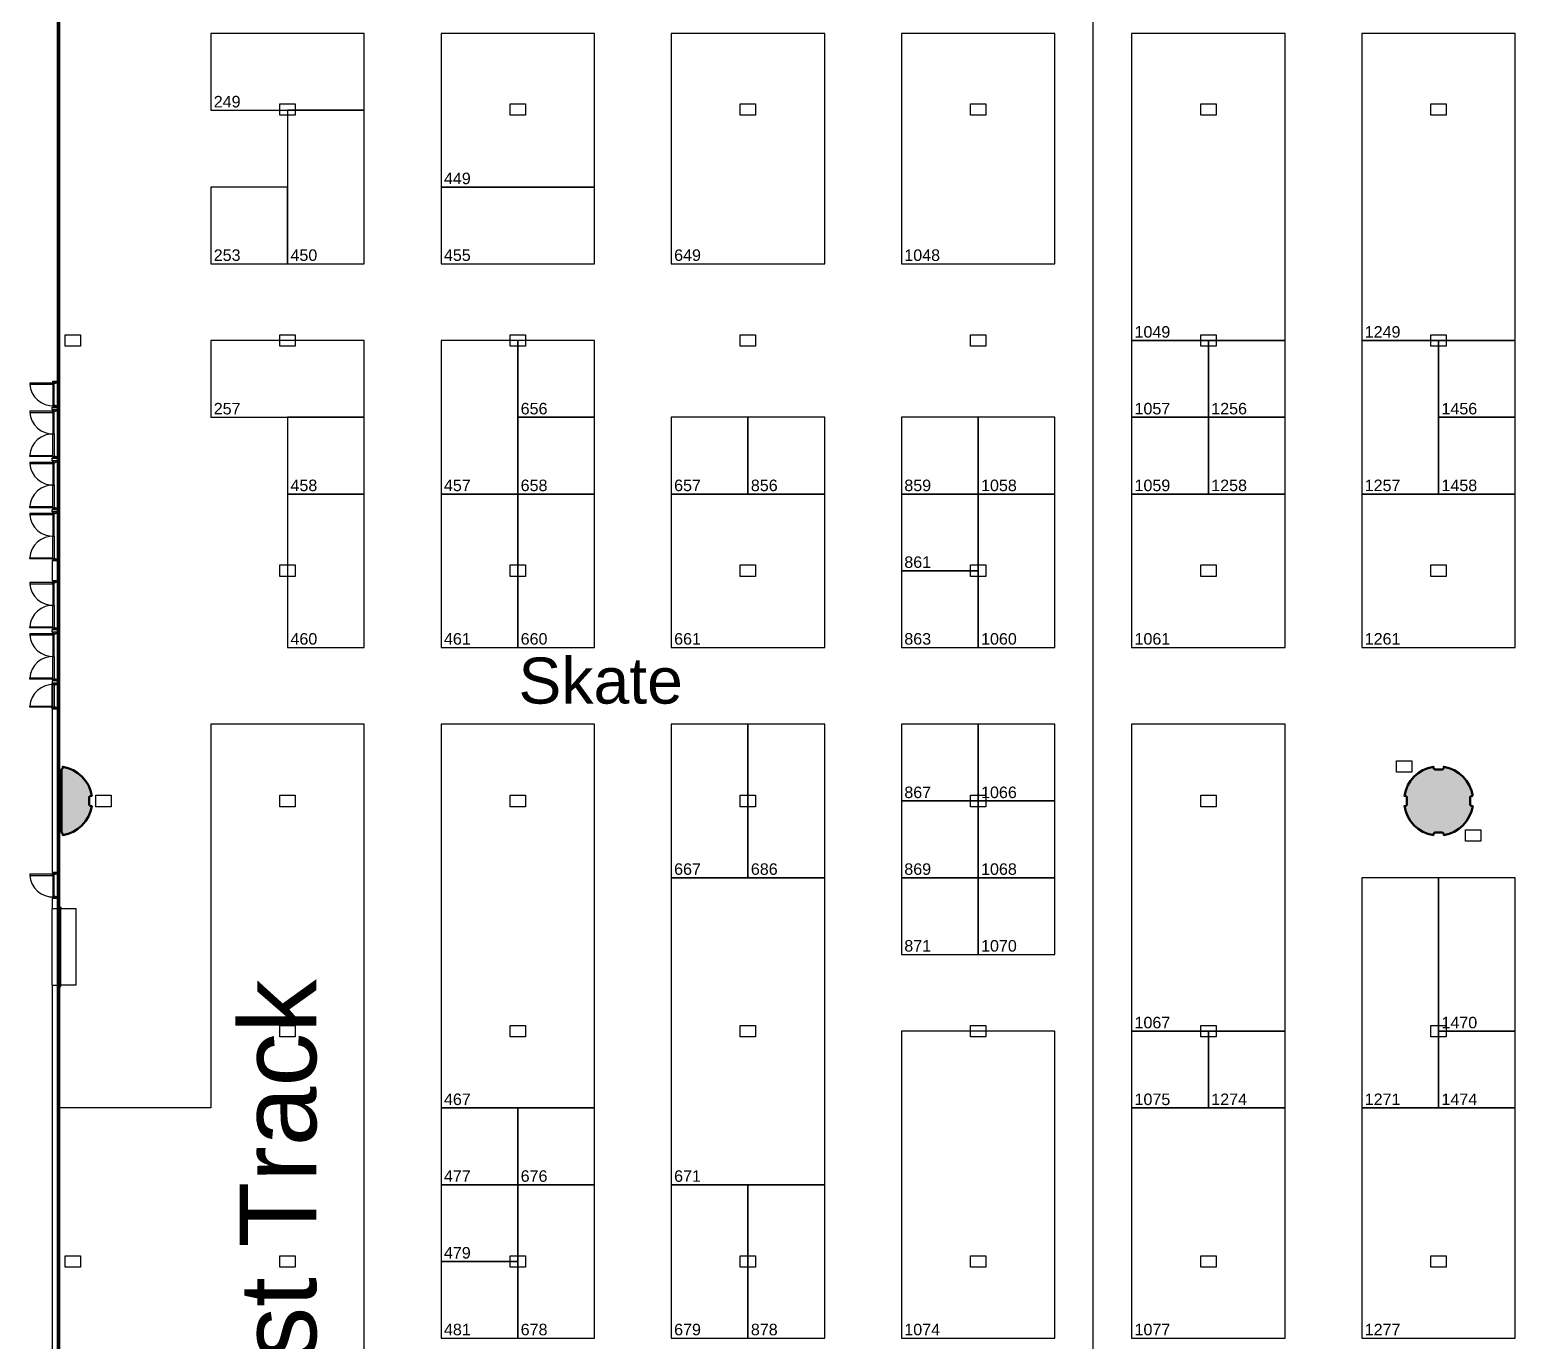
# Model space of a CAD drawing. Extents: x -2543 to 6312, y -522 to 14878.
# Drawn here: x -283 to 2040, y 1075 to 3126 of the extents above; entities that cross this region are included whole.
import ezdxf

# ---------------------------------------------------------------- set-up
doc = ezdxf.new("R2010")
doc.units = 0
doc.header["$LTSCALE"] = 5000
doc.header["$PDSIZE"] = 1
for name, color, linetype in [('BoothNumber', 7, 'Continuous'), ('BoothOutLine', 7, 'Continuous'), ('DRAWINGLAYER', 7, 'Continuous'), ('show_xref', 7, 'Continuous')]:
    doc.layers.add(name, color=color, linetype=linetype)
doc.layers.add('OCCC Phase V$0$2020sc01$0$L01-west$0$S-CONC-COLS', color=7, linetype='Continuous', lineweight=50)
doc.layers.add('OCCC Phase V$0$2020sc01$0$L01-west$0$S-CONC-SHAD', color=253, linetype='Continuous', lineweight=20)
doc.styles.add('Arial&EBMS', font='Arial', dxfattribs={"height": 1})
doc.styles.add('Arial&EBMS&B', font='Arial', dxfattribs={"height": 1})

# ---------------------------------------------------------------- blocks, each defined once
blk = doc.blocks.new('OCCC Phase V$0$2020sc01$0$L01-west$0$c9')
at = {"layer": 'OCCC Phase V$0$2020sc01$0$L01-west$0$S-CONC-SHAD'}
h = blk.add_hatch(color=256, dxfattribs=at)
edge = h.paths.add_edge_path()
edge.add_arc((0, 0), 54, 8.5196, 81.4804)
edge.add_line((8, 53.4), (8, 51.4))
edge.add_line((8, 51.4), (6, 49.4))
edge.add_line((6, 49.4), (-6, 49.4))
edge.add_line((-6, 49.4), (-8, 51.4))
edge.add_line((-8, 51.4), (-8, 53.4))
edge.add_arc((0, 0), 54, 98.5196, 171.4804)
edge.add_line((-53.4, 8), (-51.4, 8))
edge.add_line((-51.4, 8), (-49.4, 6))
edge.add_line((-49.4, 6), (-49.4, -6))
edge.add_line((-49.4, -6), (-51.4, -8))
edge.add_line((-51.4, -8), (-53.4, -8))
edge.add_arc((0, 0), 54, 188.5196, 261.4804)
edge.add_line((-8, -53.4), (-8, -51.4))
edge.add_line((-8, -51.4), (-6, -49.4))
edge.add_line((-6, -49.4), (6, -49.4))
edge.add_line((6, -49.4), (8, -51.4))
edge.add_line((8, -51.4), (8, -53.4))
edge.add_arc((0, 0), 54, 278.5196, 351.4804)
edge.add_line((53.4, -8), (51.4, -8))
edge.add_line((51.4, -8), (49.4, -6))
edge.add_line((49.4, -6), (49.4, 6))
edge.add_line((49.4, 6), (51.4, 8))
edge.add_line((51.4, 8), (53.4, 8))
at = {"layer": 'OCCC Phase V$0$2020sc01$0$L01-west$0$S-CONC-COLS'}
blk.add_lwpolyline([(53.4, 8), (51.4, 8), (49.4, 6), (49.4, -6), (51.4, -8), (53.4, -8, -0.329561), (8, -53.4), (8, -51.4), (6, -49.4), (-6, -49.4), (-8, -51.4), (-8, -53.4, -0.329561), (-53.4, -8), (-51.4, -8), (-49.4, -6), (-49.4, 6), (-51.4, 8), (-53.4, 8, -0.329561), (-8, 53.4), (-8, 51.4), (-6, 49.4), (6, 49.4), (8, 51.4), (8, 53.4, -0.329561)], format="xyb", close=True, dxfattribs=at)
blk = doc.blocks.new('OCCC Phase V$0$2020sc01$0$L01-west$0$c9h')
at = {"layer": 'OCCC Phase V$0$2020sc01$0$L01-west$0$S-CONC-SHAD'}
h = blk.add_hatch(color=256, dxfattribs=at)
edge = h.paths.add_edge_path()
edge.add_line((6, -49.4), (8, -51.4))
edge.add_line((8, -51.4), (8, -53.4))
edge.add_arc((0, 0), 54, 278.5196, 351.4804)
edge.add_line((53.4, -8), (51.4, -8))
edge.add_line((51.4, -8), (49.4, -6))
edge.add_line((49.4, -6), (49.4, 6))
edge.add_line((49.4, 6), (51.4, 8))
edge.add_line((51.4, 8), (53.4, 8))
edge.add_arc((0, 0), 54, 8.5196, 81.4804)
edge.add_line((8, 53.4), (8, 51.4))
edge.add_line((8, 51.4), (6, 49.4))
edge.add_line((6, 49.4), (6, -49.4))
at = {"layer": 'Defpoints'}
blk.add_point((25, 0), dxfattribs=at)
at = {"layer": 'OCCC Phase V$0$2020sc01$0$L01-west$0$S-CONC-COLS'}
blk.add_lwpolyline([(6, -49.4), (8, -51.4), (8, -53.4, 0.329561), (53.4, -8), (51.4, -8), (49.4, -6), (49.4, 6), (51.4, 8), (53.4, 8, 0.329561), (8, 53.4), (8, 51.4), (6, 49.4)], format="xyb", close=True, dxfattribs=at)
blk = doc.blocks.new('FACILITY_X0000198')
at = {"layer": 'show_xref', "color": 0}
for p, q in [((-240, -236), (-240, 12716)), ((-238, -238), (-238, 12718)), ((-236, -236), (-236, 12716)), ((-240, 3060), (-240, 3001)), ((-240, 2999), (-240, 2576)), ((108, 2992.2), (108, 3010.2)), ((108, 3010.2), (132, 3010.2)), ((132, 3010.2), (132, 2992.2)), ((468, 2992.2), (468, 3010.2)), ((468, 3010.2), (492, 3010.2)), ((492, 3010.2), (492, 2992.2)), ((828, 2992.2), (828, 3010.2)), ((828, 3010.2), (852, 3010.2)), ((852, 3010.2), (852, 2992.2)), ((1188, 2992.2), (1188, 3010.2)), ((1188, 3010.2), (1212, 3010.2)), ((1212, 3010.2), (1212, 2992.2)), ((1548, 2992.2), (1548, 3010.2)), ((1548, 3010.2), (1572, 3010.2)), ((1572, 3010.2), (1572, 2992.2)), ((1908, 2992.2), (1908, 3010.2)), ((1908, 3010.2), (1932, 3010.2)), ((1932, 3010.2), (1932, 2992.2)), ((132, 2992.2), (108, 2992.2)), ((132, 2992.2), (132, 2992.2)), ((492, 2992.2), (468, 2992.2)), ((492, 2992.2), (492, 2992.2)), ((852, 2992.2), (828, 2992.2)), ((852, 2992.2), (852, 2992.2)), ((1212, 2992.2), (1188, 2992.2)), ((1212, 2992.2), (1212, 2992.2)), ((1572, 2992.2), (1548, 2992.2)), ((1572, 2992.2), (1572, 2992.2)), ((1932, 2992.2), (1908, 2992.2)), ((1932, 2992.2), (1932, 2992.2)), ((-228, 2631), (-228, 2649)), ((-228, 2649), (-204, 2649)), ((-204, 2649), (-204, 2631)), ((108, 2631), (108, 2649)), ((108, 2649), (132, 2649)), ((132, 2649), (132, 2631)), ((468, 2631), (468, 2649)), ((468, 2649), (492, 2649)), ((492, 2649), (492, 2631)), ((828, 2631), (828, 2649)), ((828, 2649), (852, 2649)), ((852, 2649), (852, 2631)), ((1188, 2631), (1188, 2649)), ((1188, 2649), (1212, 2649)), ((1212, 2649), (1212, 2631)), ((1548, 2631), (1548, 2649)), ((1548, 2649), (1572, 2649)), ((1572, 2649), (1572, 2631)), ((1908, 2631), (1908, 2649)), ((1908, 2649), (1932, 2649)), ((1932, 2649), (1932, 2631)), ((-204, 2631), (-228, 2631)), ((-204, 2631), (-204, 2631)), ((132, 2631), (108, 2631)), ((132, 2631), (132, 2631)), ((492, 2631), (468, 2631)), ((492, 2631), (492, 2631)), ((852, 2631), (828, 2631)), ((852, 2631), (852, 2631)), ((1212, 2631), (1188, 2631)), ((1212, 2631), (1212, 2631)), ((1572, 2631), (1548, 2631)), ((1572, 2631), (1572, 2631)), ((1932, 2631), (1908, 2631)), ((1932, 2631), (1932, 2631)), ((-248, 2576), (-240, 2576)), ((-241.6, 2576), (-246.4, 2576)), ((-246.4, 2576), (-246.4, 2575.9)), ((-241.6, 2575.9), (-241.6, 2576)), ((-248, 2536), (-240, 2536)), ((-248, 2532), (-248, 2536)), ((-246.4, 2536), (-246.4, 2536.1)), ((-241.6, 2536), (-246.4, 2536)), ((-241.6, 2536.1), (-241.6, 2536)), ((-240, 2536), (-240, 2532)), ((-240, 2532), (-248, 2532)), ((-241.6, 2532), (-246.4, 2532)), ((-246.4, 2532), (-246.4, 2531.9)), ((-241.6, 2531.9), (-241.6, 2532)), ((-248, 2456), (-240, 2456)), ((-248, 2452), (-248, 2456)), ((-240, 2452), (-248, 2452)), ((-246.4, 2456), (-246.4, 2456.1)), ((-241.6, 2456), (-246.4, 2456)), ((-246.4, 2452), (-246.4, 2451.9)), ((-241.6, 2452), (-246.4, 2452)), ((-241.6, 2456.1), (-241.6, 2456)), ((-241.6, 2451.9), (-241.6, 2452)), ((-240, 2456), (-240, 2452)), ((-248, 2376), (-240, 2376)), ((-248, 2372), (-248, 2376)), ((-240, 2372), (-248, 2372)), ((-246.4, 2376), (-246.4, 2376.1)), ((-241.6, 2376), (-246.4, 2376)), ((-241.6, 2372), (-246.4, 2372)), ((-246.4, 2372), (-246.4, 2371.9)), ((-241.6, 2376.1), (-241.6, 2376)), ((-241.6, 2371.9), (-241.6, 2372)), ((-240, 2376), (-240, 2372)), ((-248, 2296), (-248, 2264)), ((-248, 2296), (-240, 2296)), ((-246.4, 2296), (-246.4, 2296.1)), ((-241.6, 2296), (-246.4, 2296)), ((-241.6, 2296.1), (-241.6, 2296)), ((-240, 2296), (-240, 2264)), ((108, 2271), (108, 2289)), ((108, 2289), (132, 2289)), ((132, 2289), (132, 2271)), ((468, 2271), (468, 2289)), ((468, 2289), (492, 2289)), ((492, 2289), (492, 2271)), ((828, 2271), (828, 2289)), ((828, 2289), (852, 2289)), ((852, 2289), (852, 2271)), ((1188, 2271), (1188, 2289)), ((1188, 2289), (1212, 2289)), ((1212, 2289), (1212, 2271)), ((1548, 2271), (1548, 2289)), ((1548, 2289), (1572, 2289)), ((1572, 2289), (1572, 2271)), ((1908, 2271), (1908, 2289)), ((1908, 2289), (1932, 2289)), ((1932, 2289), (1932, 2271)), ((-248, 2264), (-240, 2264)), ((-246.4, 2264), (-246.4, 2263.9)), ((-241.6, 2264), (-246.4, 2264)), ((-241.6, 2263.9), (-241.6, 2264)), ((132, 2271), (108, 2271)), ((132, 2271), (132, 2271)), ((492, 2271), (468, 2271)), ((492, 2271), (492, 2271)), ((852, 2271), (828, 2271)), ((852, 2271), (852, 2271)), ((1212, 2271), (1188, 2271)), ((1212, 2271), (1212, 2271)), ((1572, 2271), (1548, 2271)), ((1572, 2271), (1572, 2271)), ((1932, 2271), (1908, 2271)), ((1932, 2271), (1932, 2271)), ((-248, 2188), (-240, 2188)), ((-248, 2184), (-248, 2188)), ((-240, 2184), (-248, 2184)), ((-246.4, 2188), (-246.4, 2188.1)), ((-241.6, 2188), (-246.4, 2188)), ((-241.6, 2184), (-246.4, 2184)), ((-246.4, 2184), (-246.4, 2183.9)), ((-241.6, 2188.1), (-241.6, 2188)), ((-241.6, 2183.9), (-241.6, 2184)), ((-240, 2188), (-240, 2184)), ((-240, 2108), (-248, 2108)), ((-248, 2108), (-248, 2104)), ((-248, 2104), (-240, 2104)), ((-248, 2064), (-248, 2104)), ((-248, 2104), (-240, 2104)), ((-246.4, 2108), (-246.4, 2108.1)), ((-241.6, 2108), (-246.4, 2108)), ((-246.4, 2104), (-246.4, 2103.9)), ((-241.6, 2104), (-246.4, 2104)), ((-246.4, 2104), (-246.4, 2103.9)), ((-241.6, 2104), (-246.4, 2104)), ((-241.6, 2108.1), (-241.6, 2108)), ((-241.6, 2103.9), (-241.6, 2104)), ((-241.6, 2103.9), (-241.6, 2104)), ((-240, 2104), (-240, 2108)), ((-248, 2064), (-248, 1808)), ((-248, 2064), (-240, 2064)), ((-248, 2064), (-240, 2064)), ((-246.4, 2064), (-246.4, 2064.1)), ((-246.4, 2064), (-246.4, 2064.1)), ((-241.6, 2064), (-246.4, 2064)), ((-241.6, 2064), (-246.4, 2064)), ((-241.6, 2064.1), (-241.6, 2064)), ((-241.6, 2064.1), (-241.6, 2064)), ((-240, 2064), (-240, 1808)), ((1854, 1965), (1854, 1983)), ((1854, 1983), (1878, 1983)), ((1878, 1983), (1878, 1965)), ((1878, 1965), (1854, 1965)), ((1878, 1965), (1878, 1965)), ((-180, 1911), (-180, 1929)), ((-180, 1929), (-156, 1929)), ((-156, 1929), (-156, 1911)), ((108, 1911), (108, 1929)), ((108, 1929), (132, 1929)), ((132, 1929), (132, 1911)), ((468, 1911), (468, 1929)), ((468, 1929), (492, 1929)), ((492, 1929), (492, 1911)), ((828, 1911), (828, 1929)), ((828, 1929), (852, 1929)), ((852, 1929), (852, 1911)), ((1188, 1911), (1188, 1929)), ((1188, 1929), (1212, 1929)), ((1212, 1929), (1212, 1911)), ((1548, 1911), (1548, 1929)), ((1548, 1929), (1572, 1929)), ((1572, 1929), (1572, 1911)), ((-156, 1911), (-180, 1911)), ((-156, 1911), (-156, 1911)), ((132, 1911), (108, 1911)), ((132, 1911), (132, 1911)), ((492, 1911), (468, 1911)), ((492, 1911), (492, 1911)), ((852, 1911), (828, 1911)), ((852, 1911), (852, 1911)), ((1212, 1911), (1188, 1911)), ((1212, 1911), (1212, 1911)), ((1572, 1911), (1548, 1911)), ((1572, 1911), (1572, 1911)), ((1962, 1857), (1962, 1875)), ((1962, 1875), (1986, 1875)), ((1986, 1875), (1986, 1857)), ((1986, 1857), (1962, 1857)), ((1986, 1857), (1986, 1857)), ((-248, 1808), (-240, 1808)), ((-241.6, 1808), (-246.4, 1808)), ((-246.4, 1808), (-246.4, 1807.9)), ((-241.6, 1807.9), (-241.6, 1808)), ((-248, 1768), (-248, 1752)), ((-248, 1768), (-240, 1768)), ((-246.4, 1768), (-246.4, 1768.1)), ((-241.6, 1768), (-246.4, 1768)), ((-241.6, 1768.1), (-241.6, 1768)), ((-240, 1768), (-240, 1752)), ((-248, 1752), (-240, 1752)), ((-248, 1632), (-248, 1752)), ((-240, 1753.2), (-240, 1757.2)), ((-240, 1757.2), (-239.8, 1757.2)), ((-237, 1753.2), (-240, 1753.2)), ((-240, 1752), (-240, 1632)), ((-239.6, 1757.1), (-239.6, 1753.9)), ((-239.5, 1754), (-239.5, 1754.1)), ((-239.5, 1754.1), (-234.6, 1754.1)), ((-239.5, 1753.8), (-239.5, 1753.9)), ((-239.5, 1753.9), (-236.6, 1753.9)), ((-235.1, 1753.9), (-239.4, 1753.9)), ((-239.4, 1753.6), (-237.1, 1753.6)), ((-237.1, 1753.6), (-239.4, 1753.6)), ((-237, 1753.5), (-237, 1753.2)), ((-236.9, 1752.1), (-236.9, 1753.4)), ((-236.6, 1752), (-236.8, 1752)), ((-236.6, 1753.9), (-236.6, 1752)), ((-236.5, 1632), (-236.5, 1752)), ((-236.5, 1752), (-235, 1752)), ((-235, 1752), (-211, 1752)), ((-235, 1752), (-235, 1632)), ((-234.9, 1752.4), (-234.9, 1753.6)), ((-234.6, 1752.2), (-234.8, 1752.2)), ((-234.6, 1754.1), (-234.6, 1752.2)), ((-211, 1752), (-211, 1632)), ((-248, 1632), (-248, -236)), ((-248, 1632), (-240, 1632)), ((-240, 1632), (-240, -236)), ((-237, 1630.8), (-240, 1630.8)), ((-240, 1630.8), (-240, 1626.8)), ((-240, 1626.8), (-239.8, 1626.8)), ((-239.6, 1626.9), (-239.6, 1630.1)), ((-239.5, 1630.2), (-239.5, 1630.1)), ((-239.5, 1630.1), (-236.6, 1630.1)), ((-239.5, 1630), (-239.5, 1629.9)), ((-239.5, 1629.9), (-234.6, 1629.9)), ((-237.1, 1630.4), (-239.4, 1630.4)), ((-239.4, 1630.4), (-237.1, 1630.4)), ((-235.1, 1630.1), (-239.4, 1630.1)), ((-237, 1630.5), (-237, 1630.8)), ((-236.9, 1631.9), (-236.9, 1630.6)), ((-236.6, 1632), (-236.8, 1632)), ((-236.6, 1630.1), (-236.6, 1632)), ((-235, 1632), (-236.5, 1632)), ((-211, 1632), (-235, 1632)), ((-234.9, 1631.6), (-234.9, 1630.4)), ((-234.6, 1631.8), (-234.8, 1631.8)), ((-234.6, 1629.9), (-234.6, 1631.8)), ((108, 1551), (108, 1569)), ((108, 1569), (132, 1569)), ((132, 1569), (132, 1551)), ((468, 1551), (468, 1569)), ((468, 1569), (492, 1569)), ((492, 1569), (492, 1551)), ((828, 1551), (828, 1569)), ((828, 1569), (852, 1569)), ((852, 1569), (852, 1551)), ((1188, 1551), (1188, 1569)), ((1188, 1569), (1212, 1569)), ((1212, 1569), (1212, 1551)), ((1548, 1551), (1548, 1569)), ((1548, 1569), (1572, 1569)), ((1572, 1569), (1572, 1551)), ((1908, 1551), (1908, 1569)), ((1908, 1569), (1932, 1569)), ((1932, 1569), (1932, 1551)), ((132, 1551), (108, 1551)), ((132, 1551), (132, 1551)), ((492, 1551), (468, 1551)), ((492, 1551), (492, 1551)), ((852, 1551), (828, 1551)), ((852, 1551), (852, 1551)), ((1212, 1551), (1188, 1551)), ((1212, 1551), (1212, 1551)), ((1572, 1551), (1548, 1551)), ((1572, 1551), (1572, 1551)), ((1932, 1551), (1908, 1551)), ((1932, 1551), (1932, 1551)), ((-228, 1191), (-228, 1209)), ((-228, 1209), (-204, 1209)), ((-204, 1209), (-204, 1191)), ((108, 1191), (108, 1209)), ((108, 1209), (132, 1209)), ((132, 1209), (132, 1191)), ((468, 1191), (468, 1209)), ((468, 1209), (492, 1209)), ((492, 1209), (492, 1191)), ((828, 1191), (828, 1209)), ((828, 1209), (852, 1209)), ((852, 1209), (852, 1191)), ((1188, 1191), (1188, 1209)), ((1188, 1209), (1212, 1209)), ((1212, 1209), (1212, 1191)), ((1548, 1191), (1548, 1209)), ((1548, 1209), (1572, 1209)), ((1572, 1209), (1572, 1191)), ((1908, 1191), (1908, 1209)), ((1908, 1209), (1932, 1209)), ((1932, 1209), (1932, 1191)), ((-204, 1191), (-228, 1191)), ((-204, 1191), (-204, 1191)), ((132, 1191), (108, 1191)), ((132, 1191), (132, 1191)), ((492, 1191), (468, 1191)), ((492, 1191), (492, 1191)), ((852, 1191), (828, 1191)), ((852, 1191), (852, 1191)), ((1212, 1191), (1188, 1191)), ((1212, 1191), (1212, 1191)), ((1572, 1191), (1548, 1191)), ((1572, 1191), (1572, 1191)), ((1932, 1191), (1908, 1191)), ((1932, 1191), (1932, 1191))]:
    blk.add_line(p, q, dxfattribs=at)
for points in [[(-283.3, 2571.7), (-247.4, 2571.7), (-247.4, 2573.5), (-283.3, 2573.5)], [(-245.1, 2538.1), (-245.1, 2573.9), (-246.9, 2573.9), (-246.9, 2538.1)], [(-283.3, 2527.7), (-247.4, 2527.7), (-247.4, 2529.5), (-283.3, 2529.5)], [(-245.1, 2494.1), (-245.1, 2529.9), (-246.9, 2529.9), (-246.9, 2494.1)], [(-245.1, 2493.9), (-245.1, 2458.1), (-246.9, 2458.1), (-246.9, 2493.9)], [(-283.3, 2460.3), (-247.4, 2460.3), (-247.4, 2458.5), (-283.3, 2458.5)], [(-283.3, 2447.7), (-247.4, 2447.7), (-247.4, 2449.5), (-283.3, 2449.5)], [(-245.1, 2414.1), (-245.1, 2449.9), (-246.9, 2449.9), (-246.9, 2414.1)], [(-245.1, 2413.9), (-245.1, 2378.1), (-246.9, 2378.1), (-246.9, 2413.9)], [(-283.3, 2380.3), (-247.4, 2380.3), (-247.4, 2378.5), (-283.3, 2378.5)], [(-245.1, 2334.1), (-245.1, 2369.9), (-246.9, 2369.9), (-246.9, 2334.1)], [(-283.3, 2367.7), (-247.4, 2367.7), (-247.4, 2369.5), (-283.3, 2369.5)], [(-245.1, 2333.9), (-245.1, 2298.1), (-246.9, 2298.1), (-246.9, 2333.9)], [(-283.3, 2300.3), (-247.4, 2300.3), (-247.4, 2298.5), (-283.3, 2298.5)], [(-283.3, 2259.7), (-247.4, 2259.7), (-247.4, 2261.5), (-283.3, 2261.5)], [(-245.1, 2226.1), (-245.1, 2261.9), (-246.9, 2261.9), (-246.9, 2226.1)], [(-245.1, 2225.9), (-245.1, 2190.1), (-246.9, 2190.1), (-246.9, 2225.9)], [(-283.3, 2192.3), (-247.4, 2192.3), (-247.4, 2190.5), (-283.3, 2190.5)], [(-283.3, 2179.7), (-247.4, 2179.7), (-247.4, 2181.5), (-283.3, 2181.5)], [(-245.1, 2146.1), (-245.1, 2181.9), (-246.9, 2181.9), (-246.9, 2146.1)], [(-245.1, 2145.9), (-245.1, 2110.1), (-246.9, 2110.1), (-246.9, 2145.9)], [(-283.3, 2112.3), (-247.4, 2112.3), (-247.4, 2110.5), (-283.3, 2110.5)], [(-245.1, 2101.9), (-245.1, 2066.1), (-246.9, 2066.1), (-246.9, 2101.9)], [(-245.1, 2101.9), (-245.1, 2066.1), (-246.9, 2066.1), (-246.9, 2101.9)], [(-283.3, 2068.3), (-247.4, 2068.3), (-247.4, 2066.5), (-283.3, 2066.5)], [(-283.3, 2068.3), (-247.4, 2068.3), (-247.4, 2066.5), (-283.3, 2066.5)], [(-283.3, 1803.7), (-247.4, 1803.7), (-247.4, 1805.5), (-283.3, 1805.5)], [(-245.1, 1770.1), (-245.1, 1805.9), (-246.9, 1805.9), (-246.9, 1770.1)]]:
    blk.add_lwpolyline(points, close=True, dxfattribs=at)
for points in [[(-241.2, 2575.9, -0.414214), (-241.1, 2575.8), (-241.1, 2574.1, -0.414214), (-241.2, 2574), (-243.1, 2574), (-243.1, 2573.5, -0.414214), (-243.2, 2573.4), (-244.8, 2573.4, -0.414214), (-244.9, 2573.5), (-244.9, 2574), (-246.8, 2574, -0.414214), (-246.9, 2574.1), (-246.9, 2575.8, -0.414214), (-246.8, 2575.9), (-246.4, 2575.9), (-246.4, 2575.8), (-246.8, 2575.8), (-246.8, 2574.1), (-244.8, 2574.1), (-244.8, 2573.5), (-243.2, 2573.5), (-243.2, 2574.1), (-241.2, 2574.1), (-241.2, 2575.8), (-241.6, 2575.8), (-241.6, 2575.9)], [(-241.2, 2536.1, 0.414214), (-241.1, 2536.2), (-241.1, 2537.9, 0.414214), (-241.2, 2538), (-243.1, 2538), (-243.1, 2538.5, 0.414214), (-243.2, 2538.6), (-244.8, 2538.6, 0.414214), (-244.9, 2538.5), (-244.9, 2538), (-246.8, 2538, 0.414214), (-246.9, 2537.9), (-246.9, 2536.2, 0.414214), (-246.8, 2536.1), (-246.4, 2536.1), (-246.4, 2536.2), (-246.8, 2536.2), (-246.8, 2537.9), (-244.8, 2537.9), (-244.8, 2538.5), (-243.2, 2538.5), (-243.2, 2537.9), (-241.2, 2537.9), (-241.2, 2536.2), (-241.6, 2536.2), (-241.6, 2536.1)], [(-241.2, 2531.9, -0.414214), (-241.1, 2531.8), (-241.1, 2530.1, -0.414214), (-241.2, 2530), (-243.1, 2530), (-243.1, 2529.5, -0.414214), (-243.2, 2529.4), (-244.8, 2529.4, -0.414214), (-244.9, 2529.5), (-244.9, 2530), (-246.8, 2530, -0.414214), (-246.9, 2530.1), (-246.9, 2531.8, -0.414214), (-246.8, 2531.9), (-246.4, 2531.9), (-246.4, 2531.8), (-246.8, 2531.8), (-246.8, 2530.1), (-244.8, 2530.1), (-244.8, 2529.5), (-243.2, 2529.5), (-243.2, 2530.1), (-241.2, 2530.1), (-241.2, 2531.8), (-241.6, 2531.8), (-241.6, 2531.9)], [(-241.2, 2456.1, 0.414214), (-241.1, 2456.2), (-241.1, 2457.9, 0.414214), (-241.2, 2458), (-243.1, 2458), (-243.1, 2458.5, 0.414214), (-243.2, 2458.6), (-244.8, 2458.6, 0.414214), (-244.9, 2458.5), (-244.9, 2458), (-246.8, 2458, 0.414214), (-246.9, 2457.9), (-246.9, 2456.2, 0.414214), (-246.8, 2456.1), (-246.4, 2456.1), (-246.4, 2456.2), (-246.8, 2456.2), (-246.8, 2457.9), (-244.8, 2457.9), (-244.8, 2458.5), (-243.2, 2458.5), (-243.2, 2457.9), (-241.2, 2457.9), (-241.2, 2456.2), (-241.6, 2456.2), (-241.6, 2456.1)], [(-241.2, 2451.9, -0.414214), (-241.1, 2451.8), (-241.1, 2450.1, -0.414214), (-241.2, 2450), (-243.1, 2450), (-243.1, 2449.5, -0.414214), (-243.2, 2449.4), (-244.8, 2449.4, -0.414214), (-244.9, 2449.5), (-244.9, 2450), (-246.8, 2450, -0.414214), (-246.9, 2450.1), (-246.9, 2451.8, -0.414214), (-246.8, 2451.9), (-246.4, 2451.9), (-246.4, 2451.8), (-246.8, 2451.8), (-246.8, 2450.1), (-244.8, 2450.1), (-244.8, 2449.5), (-243.2, 2449.5), (-243.2, 2450.1), (-241.2, 2450.1), (-241.2, 2451.8), (-241.6, 2451.8), (-241.6, 2451.9)], [(-241.2, 2376.1, 0.414214), (-241.1, 2376.2), (-241.1, 2377.9, 0.414214), (-241.2, 2378), (-243.1, 2378), (-243.1, 2378.5, 0.414214), (-243.2, 2378.6), (-244.8, 2378.6, 0.414214), (-244.9, 2378.5), (-244.9, 2378), (-246.8, 2378, 0.414214), (-246.9, 2377.9), (-246.9, 2376.2, 0.414214), (-246.8, 2376.1), (-246.4, 2376.1), (-246.4, 2376.2), (-246.8, 2376.2), (-246.8, 2377.9), (-244.8, 2377.9), (-244.8, 2378.5), (-243.2, 2378.5), (-243.2, 2377.9), (-241.2, 2377.9), (-241.2, 2376.2), (-241.6, 2376.2), (-241.6, 2376.1)], [(-241.2, 2371.9, -0.414214), (-241.1, 2371.8), (-241.1, 2370.1, -0.414214), (-241.2, 2370), (-243.1, 2370), (-243.1, 2369.5, -0.414214), (-243.2, 2369.4), (-244.8, 2369.4, -0.414214), (-244.9, 2369.5), (-244.9, 2370), (-246.8, 2370, -0.414214), (-246.9, 2370.1), (-246.9, 2371.8, -0.414214), (-246.8, 2371.9), (-246.4, 2371.9), (-246.4, 2371.8), (-246.8, 2371.8), (-246.8, 2370.1), (-244.8, 2370.1), (-244.8, 2369.5), (-243.2, 2369.5), (-243.2, 2370.1), (-241.2, 2370.1), (-241.2, 2371.8), (-241.6, 2371.8), (-241.6, 2371.9)], [(-241.2, 2296.1, 0.414214), (-241.1, 2296.2), (-241.1, 2297.9, 0.414214), (-241.2, 2298), (-243.1, 2298), (-243.1, 2298.5, 0.414214), (-243.2, 2298.6), (-244.8, 2298.6, 0.414214), (-244.9, 2298.5), (-244.9, 2298), (-246.8, 2298, 0.414214), (-246.9, 2297.9), (-246.9, 2296.2, 0.414214), (-246.8, 2296.1), (-246.4, 2296.1), (-246.4, 2296.2), (-246.8, 2296.2), (-246.8, 2297.9), (-244.8, 2297.9), (-244.8, 2298.5), (-243.2, 2298.5), (-243.2, 2297.9), (-241.2, 2297.9), (-241.2, 2296.2), (-241.6, 2296.2), (-241.6, 2296.1)], [(-241.2, 2263.9, -0.414214), (-241.1, 2263.8), (-241.1, 2262.1, -0.414214), (-241.2, 2262), (-243.1, 2262), (-243.1, 2261.5, -0.414214), (-243.2, 2261.4), (-244.8, 2261.4, -0.414214), (-244.9, 2261.5), (-244.9, 2262), (-246.8, 2262, -0.414214), (-246.9, 2262.1), (-246.9, 2263.8, -0.414214), (-246.8, 2263.9), (-246.4, 2263.9), (-246.4, 2263.8), (-246.8, 2263.8), (-246.8, 2262.1), (-244.8, 2262.1), (-244.8, 2261.5), (-243.2, 2261.5), (-243.2, 2262.1), (-241.2, 2262.1), (-241.2, 2263.8), (-241.6, 2263.8), (-241.6, 2263.9)], [(-241.2, 2188.1, 0.414214), (-241.1, 2188.2), (-241.1, 2189.9, 0.414214), (-241.2, 2190), (-243.1, 2190), (-243.1, 2190.5, 0.414214), (-243.2, 2190.6), (-244.8, 2190.6, 0.414214), (-244.9, 2190.5), (-244.9, 2190), (-246.8, 2190, 0.414214), (-246.9, 2189.9), (-246.9, 2188.2, 0.414214), (-246.8, 2188.1), (-246.4, 2188.1), (-246.4, 2188.2), (-246.8, 2188.2), (-246.8, 2189.9), (-244.8, 2189.9), (-244.8, 2190.5), (-243.2, 2190.5), (-243.2, 2189.9), (-241.2, 2189.9), (-241.2, 2188.2), (-241.6, 2188.2), (-241.6, 2188.1)], [(-241.2, 2183.9, -0.414214), (-241.1, 2183.8), (-241.1, 2182.1, -0.414214), (-241.2, 2182), (-243.1, 2182), (-243.1, 2181.5, -0.414214), (-243.2, 2181.4), (-244.8, 2181.4, -0.414214), (-244.9, 2181.5), (-244.9, 2182), (-246.8, 2182, -0.414214), (-246.9, 2182.1), (-246.9, 2183.8, -0.414214), (-246.8, 2183.9), (-246.4, 2183.9), (-246.4, 2183.8), (-246.8, 2183.8), (-246.8, 2182.1), (-244.8, 2182.1), (-244.8, 2181.5), (-243.2, 2181.5), (-243.2, 2182.1), (-241.2, 2182.1), (-241.2, 2183.8), (-241.6, 2183.8), (-241.6, 2183.9)], [(-241.2, 2108.1, 0.414214), (-241.1, 2108.2), (-241.1, 2109.9, 0.414214), (-241.2, 2110), (-243.1, 2110), (-243.1, 2110.5, 0.414214), (-243.2, 2110.6), (-244.8, 2110.6, 0.414214), (-244.9, 2110.5), (-244.9, 2110), (-246.8, 2110, 0.414214), (-246.9, 2109.9), (-246.9, 2108.2, 0.414214), (-246.8, 2108.1), (-246.4, 2108.1), (-246.4, 2108.2), (-246.8, 2108.2), (-246.8, 2109.9), (-244.8, 2109.9), (-244.8, 2110.5), (-243.2, 2110.5), (-243.2, 2109.9), (-241.2, 2109.9), (-241.2, 2108.2), (-241.6, 2108.2), (-241.6, 2108.1)], [(-241.2, 2103.9, -0.414214), (-241.1, 2103.8), (-241.1, 2102.1, -0.414214), (-241.2, 2102), (-243.1, 2102), (-243.1, 2101.5, -0.414214), (-243.2, 2101.4), (-244.8, 2101.4, -0.414214), (-244.9, 2101.5), (-244.9, 2102), (-246.8, 2102, -0.414214), (-246.9, 2102.1), (-246.9, 2103.8, -0.414214), (-246.8, 2103.9), (-246.4, 2103.9), (-246.4, 2103.8), (-246.8, 2103.8), (-246.8, 2102.1), (-244.8, 2102.1), (-244.8, 2101.5), (-243.2, 2101.5), (-243.2, 2102.1), (-241.2, 2102.1), (-241.2, 2103.8), (-241.6, 2103.8), (-241.6, 2103.9)], [(-241.2, 2103.9, -0.414214), (-241.1, 2103.8), (-241.1, 2102.1, -0.414214), (-241.2, 2102), (-243.1, 2102), (-243.1, 2101.5, -0.414214), (-243.2, 2101.4), (-244.8, 2101.4, -0.414214), (-244.9, 2101.5), (-244.9, 2102), (-246.8, 2102, -0.414214), (-246.9, 2102.1), (-246.9, 2103.8, -0.414214), (-246.8, 2103.9), (-246.4, 2103.9), (-246.4, 2103.8), (-246.8, 2103.8), (-246.8, 2102.1), (-244.8, 2102.1), (-244.8, 2101.5), (-243.2, 2101.5), (-243.2, 2102.1), (-241.2, 2102.1), (-241.2, 2103.8), (-241.6, 2103.8), (-241.6, 2103.9)], [(-241.2, 2064.1, 0.414214), (-241.1, 2064.2), (-241.1, 2065.9, 0.414214), (-241.2, 2066), (-243.1, 2066), (-243.1, 2066.5, 0.414214), (-243.2, 2066.6), (-244.8, 2066.6, 0.414214), (-244.9, 2066.5), (-244.9, 2066), (-246.8, 2066, 0.414214), (-246.9, 2065.9), (-246.9, 2064.2, 0.414214), (-246.8, 2064.1), (-246.4, 2064.1), (-246.4, 2064.2), (-246.8, 2064.2), (-246.8, 2065.9), (-244.8, 2065.9), (-244.8, 2066.5), (-243.2, 2066.5), (-243.2, 2065.9), (-241.2, 2065.9), (-241.2, 2064.2), (-241.6, 2064.2), (-241.6, 2064.1)], [(-241.2, 2064.1, 0.414214), (-241.1, 2064.2), (-241.1, 2065.9, 0.414214), (-241.2, 2066), (-243.1, 2066), (-243.1, 2066.5, 0.414214), (-243.2, 2066.6), (-244.8, 2066.6, 0.414214), (-244.9, 2066.5), (-244.9, 2066), (-246.8, 2066, 0.414214), (-246.9, 2065.9), (-246.9, 2064.2, 0.414214), (-246.8, 2064.1), (-246.4, 2064.1), (-246.4, 2064.2), (-246.8, 2064.2), (-246.8, 2065.9), (-244.8, 2065.9), (-244.8, 2066.5), (-243.2, 2066.5), (-243.2, 2065.9), (-241.2, 2065.9), (-241.2, 2064.2), (-241.6, 2064.2), (-241.6, 2064.1)], [(-241.2, 1807.9, -0.414214), (-241.1, 1807.8), (-241.1, 1806.1, -0.414214), (-241.2, 1806), (-243.1, 1806), (-243.1, 1805.5, -0.414214), (-243.2, 1805.4), (-244.8, 1805.4, -0.414214), (-244.9, 1805.5), (-244.9, 1806), (-246.8, 1806, -0.414214), (-246.9, 1806.1), (-246.9, 1807.8, -0.414214), (-246.8, 1807.9), (-246.4, 1807.9), (-246.4, 1807.8), (-246.8, 1807.8), (-246.8, 1806.1), (-244.8, 1806.1), (-244.8, 1805.5), (-243.2, 1805.5), (-243.2, 1806.1), (-241.2, 1806.1), (-241.2, 1807.8), (-241.6, 1807.8), (-241.6, 1807.9)], [(-241.2, 1768.1, 0.414214), (-241.1, 1768.2), (-241.1, 1769.9, 0.414214), (-241.2, 1770), (-243.1, 1770), (-243.1, 1770.5, 0.414214), (-243.2, 1770.6), (-244.8, 1770.6, 0.414214), (-244.9, 1770.5), (-244.9, 1770), (-246.8, 1770, 0.414214), (-246.9, 1769.9), (-246.9, 1768.2, 0.414214), (-246.8, 1768.1), (-246.4, 1768.1), (-246.4, 1768.2), (-246.8, 1768.2), (-246.8, 1769.9), (-244.8, 1769.9), (-244.8, 1770.5), (-243.2, 1770.5), (-243.2, 1769.9), (-241.2, 1769.9), (-241.2, 1768.2), (-241.6, 1768.2), (-241.6, 1768.1)]]:
    blk.add_lwpolyline(points, format="xyb", close=True, dxfattribs=at)
for centre in [(-247.4, 2574), (-247.4, 2530), (-247.4, 2458), (-247.4, 2450), (-247.4, 2378), (-247.4, 2370), (-247.4, 2298), (-247.4, 2262), (-247.4, 2190), (-247.4, 2182), (-247.4, 2110), (-247.4, 2066), (-247.4, 2066), (-247.4, 1806)]:
    blk.add_circle(centre, 0.375, dxfattribs=at)
for centre, radius, start, end in [((-247.4, 2574), 36, 183.5857, 273.5856), ((-247.4, 2530), 36, 183.5857, 273.5856), ((-247.4, 2458), 36, 86.4144, 176.4143), ((-247.4, 2450), 36, 183.5857, 273.5856), ((-247.4, 2378), 36, 86.4144, 176.4143), ((-247.4, 2370), 36, 183.5857, 273.5856), ((-247.4, 2298), 36, 86.4144, 176.4143), ((-247.4, 2262), 36, 183.5857, 273.5856), ((-247.4, 2190), 36, 86.4144, 176.4143), ((-247.4, 2182), 36, 183.5857, 273.5856), ((-247.4, 2110), 36, 86.4144, 176.4143), ((-247.4, 2066), 36, 86.4144, 176.4143), ((-247.4, 2066), 36, 86.4144, 176.4143), ((-247.4, 1806), 36, 183.5857, 273.5856), ((-239.8, 1757.1), 0.125, 0, 90), ((-239.4, 1753.9), 0.25, 180, 270), ((-239.4, 1754), 0.125, 180, 270), ((-239.4, 1753.8), 0.125, 180, 270), ((-237.1, 1753.5), 0.125, 0, 90), ((-237.1, 1753.4), 0.25, 0, 90), ((-236.8, 1752.1), 0.125, 180, 270), ((-235.1, 1753.6), 0.25, 0, 90), ((-234.8, 1752.4), 0.125, 180, 270), ((-239.8, 1626.9), 0.125, 270, 0), ((-239.4, 1630.1), 0.25, 90, 180), ((-239.4, 1630.2), 0.125, 90, 180), ((-239.4, 1630), 0.125, 90, 180), ((-237.1, 1630.6), 0.25, 270, 0), ((-237.1, 1630.5), 0.125, 270, 0), ((-236.8, 1631.9), 0.125, 90, 180), ((-235.1, 1630.4), 0.25, 270, 0), ((-234.8, 1631.6), 0.125, 90, 180)]:
    blk.add_arc(centre, radius, start, end, dxfattribs=at)
for p in [(-246.9, 2574), (-246.9, 2538), (-246.9, 2530), (-246.9, 2458), (-246.9, 2450), (-246.9, 2378), (-246.9, 2370), (-246.9, 2298), (-246.9, 2262), (-246.9, 2190), (-246.9, 2182), (-246.9, 2110), (-246.9, 2102), (-246.9, 2102), (-246.9, 2066), (-246.9, 2066), (-246.9, 1806), (-246.9, 1770)]:
    blk.add_point(p, dxfattribs=at)
for name, p in [('OCCC Phase V$0$2020sc01$0$L01-west$0$c9h', (-239.7, 1920)), ('OCCC Phase V$0$2020sc01$0$L01-west$0$c9', (1920, 1920))]:
    blk.add_blockref(name, p, dxfattribs=at)

msp = doc.modelspace()

# ---------------------------------------------------------------- linework, layer by layer
at = {"layer": 'BoothOutLine'}
for points in [[(0, 3120), (0, 3000), (240, 3000), (240, 3120), (0, 3120)], [(360, 3120), (360, 2880), (600, 2880), (600, 3120), (360, 3120)], [(720, 3120), (720, 2760), (960, 2760), (960, 3120), (720, 3120)], [(1080, 3120), (1080, 2760), (1320, 2760), (1320, 3120), (1080, 3120)], [(1440, 3120), (1440, 2640), (1680, 2640), (1680, 3120), (1440, 3120)], [(1800, 3120), (1800, 2640), (2040, 2640), (2040, 3120), (1800, 3120)], [(120, 3000), (120, 2760), (240, 2760), (240, 3000), (120, 3000)], [(0, 2880), (0, 2760), (120, 2760), (120, 2880), (0, 2880)], [(360, 2880), (360, 2760), (600, 2760), (600, 2880), (360, 2880)], [(0, 2640), (0, 2520), (240, 2520), (240, 2640), (0, 2640)], [(360, 2640), (360, 2400), (480, 2400), (480, 2640), (360, 2640)], [(480, 2640), (480, 2520), (600, 2520), (600, 2640), (480, 2640)], [(1440, 2640), (1440, 2520), (1560, 2520), (1560, 2640), (1440, 2640)], [(1560, 2640), (1560, 2520), (1680, 2520), (1680, 2640), (1560, 2640)], [(1800, 2640), (1800, 2400), (1920, 2400), (1920, 2640), (1800, 2640)], [(1920, 2640), (1920, 2520), (2040, 2520), (2040, 2640), (1920, 2640)], [(120, 2520), (120, 2400), (240, 2400), (240, 2520), (120, 2520)], [(480, 2520), (480, 2400), (600, 2400), (600, 2520), (480, 2520)], [(720, 2520), (720, 2400), (840, 2400), (840, 2520), (720, 2520)], [(840, 2520), (840, 2400), (960, 2400), (960, 2520), (840, 2520)], [(1080, 2520), (1080, 2400), (1200, 2400), (1200, 2520), (1080, 2520)], [(1200, 2520), (1200, 2400), (1320, 2400), (1320, 2520), (1200, 2520)], [(1440, 2520), (1440, 2400), (1560, 2400), (1560, 2520), (1440, 2520)], [(1560, 2520), (1560, 2400), (1680, 2400), (1680, 2520), (1560, 2520)], [(1920, 2520), (1920, 2400), (2040, 2400), (2040, 2520), (1920, 2520)], [(120, 2400), (120, 2160), (240, 2160), (240, 2400), (120, 2400)], [(360, 2400), (360, 2160), (480, 2160), (480, 2400), (360, 2400)], [(480, 2400), (480, 2160), (600, 2160), (600, 2400), (480, 2400)], [(720, 2400), (720, 2160), (960, 2160), (960, 2400), (720, 2400)], [(1080, 2400), (1080, 2280), (1200, 2280), (1200, 2400), (1080, 2400)], [(1200, 2400), (1200, 2160), (1320, 2160), (1320, 2400), (1200, 2400)], [(1440, 2400), (1440, 2160), (1680, 2160), (1680, 2400), (1440, 2400)], [(1800, 2400), (1800, 2160), (2040, 2160), (2040, 2400), (1800, 2400)], [(1080, 2280), (1080, 2160), (1200, 2160), (1200, 2280), (1080, 2280)], [(360, 2040), (360, 1440), (600, 1440), (600, 2040), (360, 2040)], [(720, 2040), (720, 1800), (840, 1800), (840, 2040), (720, 2040)], [(840, 2040), (840, 1800), (960, 1800), (960, 2040), (840, 2040)], [(1080, 2040), (1080, 1920), (1200, 1920), (1200, 2040), (1080, 2040)], [(1200, 2040), (1200, 1920), (1320, 1920), (1320, 2040), (1200, 2040)], [(1440, 2040), (1440, 1560), (1680, 1560), (1680, 2040), (1440, 2040)], [(1080, 1920), (1080, 1800), (1200, 1800), (1200, 1920), (1080, 1920)], [(1200, 1920), (1200, 1800), (1320, 1800), (1320, 1920), (1200, 1920)], [(720, 1800), (720, 1320), (960, 1320), (960, 1800), (720, 1800)], [(1080, 1800), (1080, 1680), (1200, 1680), (1200, 1800), (1080, 1800)], [(1200, 1800), (1200, 1680), (1320, 1680), (1320, 1800), (1200, 1800)], [(1800, 1800), (1800, 1440), (1920, 1440), (1920, 1800), (1800, 1800)], [(1920, 1800), (1920, 1560), (2040, 1560), (2040, 1800), (1920, 1800)], [(1080, 1560), (1080, 1080), (1320, 1080), (1320, 1560), (1080, 1560)], [(1440, 1560), (1440, 1440), (1560, 1440), (1560, 1560), (1440, 1560)], [(1560, 1560), (1560, 1440), (1680, 1440), (1680, 1560), (1560, 1560)], [(1920, 1560), (1920, 1440), (2040, 1440), (2040, 1560), (1920, 1560)], [(360, 1440), (360, 1320), (480, 1320), (480, 1440), (360, 1440)], [(480, 1440), (480, 1320), (600, 1320), (600, 1440), (480, 1440)], [(1440, 1440), (1440, 1080), (1680, 1080), (1680, 1440), (1440, 1440)], [(1800, 1440), (1800, 1080), (2040, 1080), (2040, 1440), (1800, 1440)], [(360, 1320), (360, 1200), (480, 1200), (480, 1320), (360, 1320)], [(480, 1320), (480, 1080), (600, 1080), (600, 1320), (480, 1320)], [(720, 1320), (720, 1080), (840, 1080), (840, 1320), (720, 1320)], [(840, 1320), (840, 1080), (960, 1080), (960, 1320), (840, 1320)], [(360, 1200), (360, 1080), (480, 1080), (480, 1200), (360, 1200)]]:
    msp.add_lwpolyline(points, close=True, dxfattribs=at)
at = {"layer": 'DRAWINGLAYER', "color": 5, "true_color": 0x0000ff}
msp.add_line((1380, -60), (1380, 5400), dxfattribs=at)
at = {"layer": 'DRAWINGLAYER'}
msp.add_lwpolyline([(0, 1440), (-240, 1440), (-240, 0), (240, 0), (240, 2040), (0, 2040), (0, 1440)], dxfattribs=at)

# ---------------------------------------------------------------- block references
msp.add_blockref('FACILITY_X0000198', (0, 0))

# ---------------------------------------------------------------- texts
at = {"layer": 'BoothNumber', "style": 'Arial&EBMS'}
for s, p in [('249', (4.5, 3004.5)), ('449', (364.5, 2884.5)), ('253', (4.5, 2764.5)), ('450', (124.5, 2764.5)), ('455', (364.5, 2764.5)), ('649', (724.5, 2764.5)), ('1048', (1084.5, 2764.5)), ('1049', (1444.5, 2644.5)), ('1249', (1804.5, 2644.5)), ('257', (4.5, 2524.5)), ('656', (484.5, 2524.5)), ('1057', (1444.5, 2524.5)), ('1256', (1564.5, 2524.5)), ('1456', (1924.5, 2524.5)), ('458', (124.5, 2404.5)), ('457', (364.5, 2404.5)), ('658', (484.5, 2404.5)), ('657', (724.5, 2404.5)), ('856', (844.5, 2404.5)), ('859', (1084.5, 2404.5)), ('1058', (1204.5, 2404.5)), ('1059', (1444.5, 2404.5)), ('1258', (1564.5, 2404.5)), ('1257', (1804.5, 2404.5)), ('1458', (1924.5, 2404.5)), ('861', (1084.5, 2284.5)), ('460', (124.5, 2164.5)), ('461', (364.5, 2164.5)), ('660', (484.5, 2164.5)), ('661', (724.5, 2164.5)), ('863', (1084.5, 2164.5)), ('1060', (1204.5, 2164.5)), ('1061', (1444.5, 2164.5)), ('1261', (1804.5, 2164.5)), ('867', (1084.5, 1924.5)), ('1066', (1204.5, 1924.5)), ('667', (724.5, 1804.5)), ('686', (844.5, 1804.5)), ('869', (1084.5, 1804.5)), ('1068', (1204.5, 1804.5)), ('871', (1084.5, 1684.5)), ('1070', (1204.5, 1684.5)), ('1067', (1444.5, 1564.5)), ('1470', (1924.5, 1564.5)), ('467', (364.5, 1444.5)), ('1075', (1444.5, 1444.5)), ('1274', (1564.5, 1444.5)), ('1271', (1804.5, 1444.5)), ('1474', (1924.5, 1444.5)), ('477', (364.5, 1324.5)), ('676', (484.5, 1324.5)), ('671', (724.5, 1324.5)), ('479', (364.5, 1204.5)), ('481', (364.5, 1084.5)), ('678', (484.5, 1084.5)), ('679', (724.5, 1084.5)), ('878', (844.5, 1084.5)), ('1074', (1084.5, 1084.5)), ('1077', (1444.5, 1084.5)), ('1277', (1804.5, 1084.5))]:
    msp.add_text(s, height=18, dxfattribs=at).set_placement(p)
at = {"layer": 'DRAWINGLAYER', "color": 5, "true_color": 0x0000ff, "style": 'Arial&EBMS&B'}
msp.add_text('Skate', height=72, dxfattribs=at).set_placement((481.030106, 2072.281693))
at = {"layer": 'DRAWINGLAYER', "color": 178, "true_color": 0x000000, "style": 'Arial&EBMS&B'}
msp.add_text('Skate Test Track', height=120, rotation=90, dxfattribs=at).set_placement((164.87735, 374.24505))

doc.saveas('drawing.dxf')
